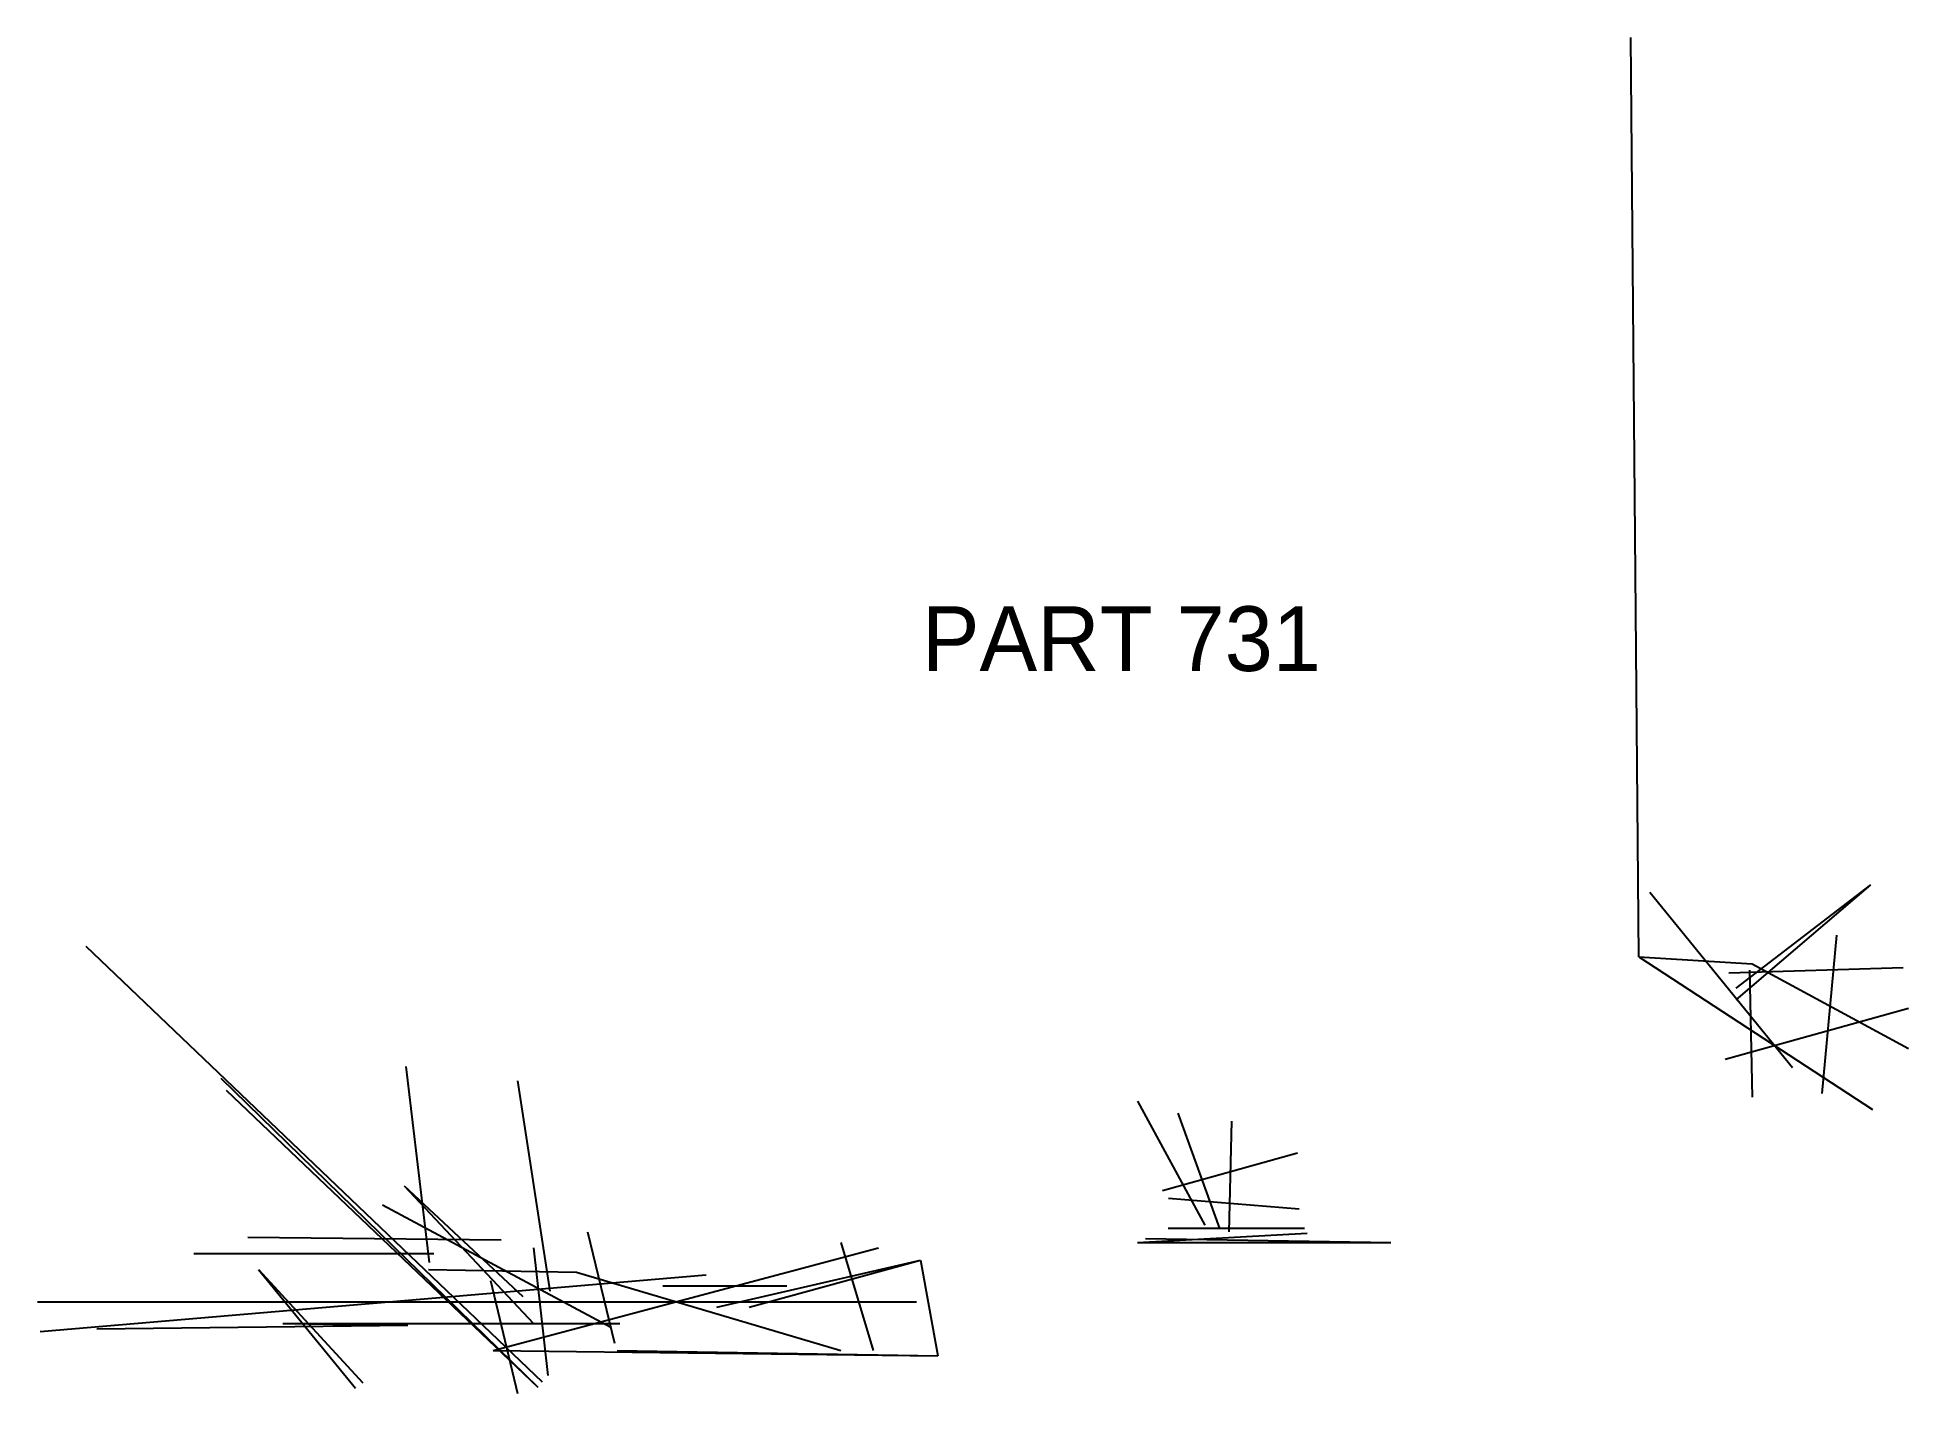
# Model space of a CAD drawing. Header units: millimetres. Extents: x 774 to 1121, y 425 to 676.
import ezdxf

# ---------------------------------------------------------------- set-up
doc = ezdxf.new("R2010")
doc.units = ezdxf.units.MM
doc.layers.add('ANNOTATIONS', color=3, linetype='Continuous')
doc.layers.add('GEOMETRY', color=7, linetype='Continuous')

msp = doc.modelspace()

# ---------------------------------------------------------------- linework, layer by layer
at = {"layer": 'GEOMETRY'}
for p, q in [((1071, 506), (1069.5, 676.5)), ((1073, 518), (1099.5, 485.5)), ((1089, 500.2), (1114, 519.33)), ((1089, 498), (1114, 519.33)), ((783, 508), (867.6, 427.2)), ((1105, 480.67), (1107.67, 510)), ((1071, 506), (1114.33, 477.67)), ((1071, 506), (1092, 504.67)), ((1087.67, 503), (1120, 504)), ((1091.5, 503.5), (1092, 480)), ((1092, 504.67), (1121, 489)), ((1087, 487), (1121, 496.5)), ((808, 483.5), (866.8, 426.2)), ((842.33, 485.67), (846.67, 449.33)), ((863, 483), (869, 444)), ((809, 481.25), (866.8, 426.2)), ((978, 479.25), (990.5, 456.25)), ((985.5, 477), (993.2, 455.6)), ((995, 455), (995.5, 475.5)), ((982.67, 462.67), (1007.67, 469.67)), ((842, 463.5), (864, 443)), ((842, 463.5), (866, 438)), ((838, 460), (880.33, 437.33)), ((983.75, 461.25), (1008, 459.25)), ((876, 455), (881, 434.33)), ((978, 453), (1009.5, 454.75)), ((983.67, 455.67), (1009, 455.67)), ((813, 454), (860, 453.5)), ((858.5, 433), (930, 452)), ((866, 452), (868.67, 428.33)), ((923, 453), (929, 433)), ((978, 453), (1025, 453)), ((979.5, 453.75), (1025, 453)), ((803, 451), (847.5, 451)), ((815, 448), (834.33, 427)), ((815, 448), (833, 426)), ((846.5, 448), (874, 447.5)), ((900, 441), (937.75, 449.75)), ((906, 441), (937.75, 449.75)), ((937.75, 449.75), (941, 432)), ((774.5, 436.5), (898, 447)), ((858, 446), (863, 425)), ((874, 447.5), (923, 433)), ((890, 445), (913, 445)), ((774, 442), (937, 442)), ((785, 437), (842.67, 437.67)), ((819.5, 438), (882, 438)), ((819.5, 438), (842.67, 437.67)), ((858.5, 433), (941, 432)), ((881.5, 433), (941, 432))]:
    msp.add_line(p, q, dxfattribs=at)

# ---------------------------------------------------------------- texts
at = {"layer": 'ANNOTATIONS'}
msp.add_text('PART 731', height=12, dxfattribs=at).set_placement((938, 559))

doc.saveas('drawing.dxf')
